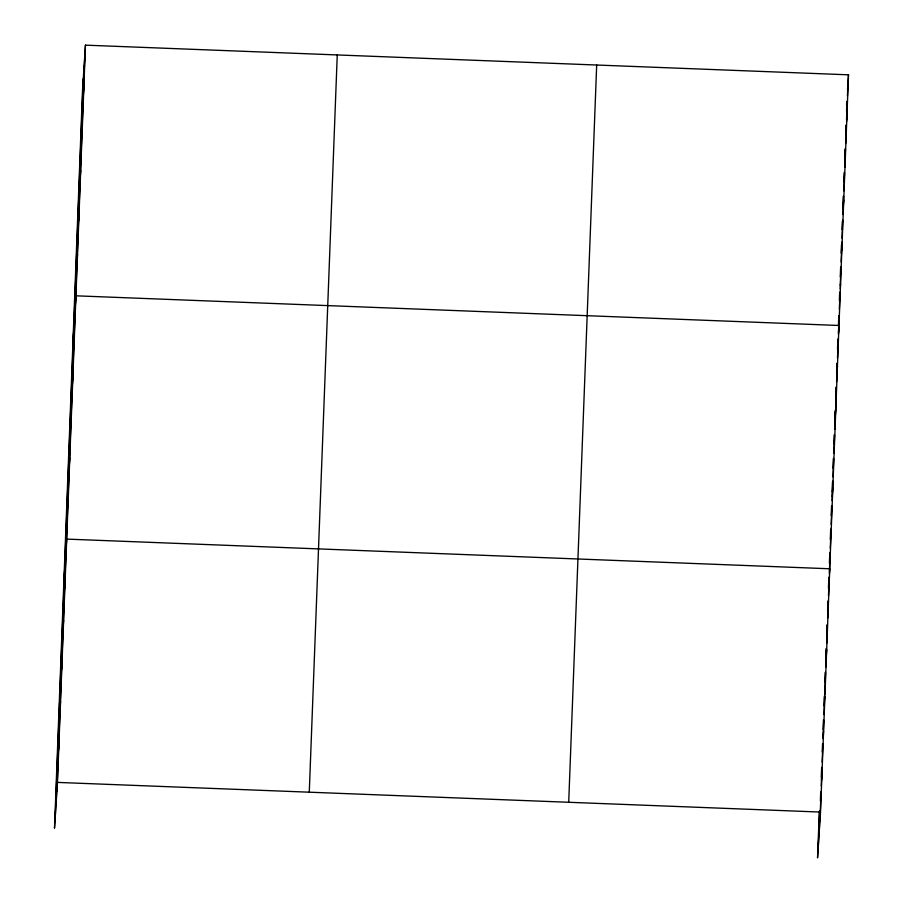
<?xml version="1.0" encoding="UTF-8"?>
<svg xmlns="http://www.w3.org/2000/svg" width="903" height="903" viewBox="0 0 903 903"><rect width="100%" height="100%" fill="white"/><g stroke="black" fill="none" stroke-linecap="round" stroke-linejoin="round"><path stroke-width="1.35" d="M55.297 815.985L83.279 78.73M56.11 803.41L84.092 66.156M56.9 791.209L84.882 53.954M85.446 45.15L82.489 90.932L54.507 828.186L57.476 782.404L85.446 45.15L848.493 74.814L820.511 812.068L817.554 857.85L819.303 811.707M309.277 792.191L337.248 54.936M568.709 802.282L596.68 65.027M818.344 845.648L819.664 810.691M819.156 833.074L820.003 810.702M820.375 800.916L820.692 792.529M821.279 777.144L821.651 767.358M822.238 751.973L822.554 743.587M823.085 729.601L823.457 719.815M823.987 705.83L824.36 696.044M824.89 682.07L825.263 672.272M825.793 658.298L826.155 648.512M826.685 634.527L827.058 624.741M827.588 610.755L827.961 600.969M828.491 586.984L828.864 577.198M829.394 563.212L829.767 553.426M830.297 539.441L830.67 529.655M831.2 515.681L831.573 505.883M832.103 491.909L832.476 482.123M833.006 468.138L833.379 458.352M833.909 444.366L834.282 434.58M834.812 420.595L835.173 410.809M835.704 396.823L836.076 387.037M836.607 373.052L836.979 363.266M837.51 349.292L837.882 339.528M838.413 325.599L838.785 315.858M839.361 300.53L839.677 292.177M840.264 276.86L840.637 267.107M841.156 253.19L841.472 244.826M842.059 229.509L842.375 221.156M842.95 205.839L843.323 196.086M843.853 182.169L844.226 172.417M844.756 158.488L845.118 148.747M845.648 134.818L846.021 125.065M846.551 111.148L846.924 101.396M819.947 820.872L821.064 791.513M821.267 785.915L821.967 767.742M822.17 762.143L822.859 743.97M823.073 738.372L823.762 720.199M823.976 714.6L824.665 696.427M824.879 690.84L825.568 672.656M825.782 667.069L826.471 648.885M826.685 643.297L827.374 625.124M828.277 601.353L827.633 618.126L828.209 609.322M828.491 595.754L829.18 577.581L828.469 588.564M829.394 571.983L830.128 552.41M830.286 548.211L830.986 530.038M831.189 524.451L831.877 506.267M832.092 500.68L832.837 481.096M832.995 476.908L833.683 458.724M833.898 453.137L834.586 434.964M834.801 429.365L835.546 409.793M835.704 405.594L836.392 387.421M836.607 381.822L837.295 363.649M837.51 358.062L838.244 338.478M838.458 332.891L839.09 316.185M839.361 309.221L839.993 292.504M840.253 285.551L840.941 267.446M841.156 261.87L841.844 243.765M842.059 238.2L842.736 220.095M842.95 214.53L843.639 196.425M843.853 190.849L844.542 172.744M845.434 149.074L844.745 167.179L845.321 158.375M845.648 143.498L846.337 125.404M846.54 119.828L847.228 101.723M847.443 96.158L847.917 83.618M83.29 95.729L83.866 86.925M81.71 137.504L82.275 128.7M80.119 179.291L80.694 170.486M78.538 221.066L79.103 212.261M76.947 262.841L77.523 254.036M72.974 341.594L75.931 295.812L838.977 325.486L838.413 334.291M73.832 345.172L74.396 336.367M72.285 385.716L72.861 376.912M70.75 426.261L71.314 417.457M69.215 466.817L69.779 458.013M67.669 507.362L68.244 498.558M63.741 584.896L66.698 539.102L829.744 568.777L829.417 573.8M64.598 588.463L65.163 579.658M63.052 629.007L63.628 620.203M61.517 669.563L62.093 660.748M59.982 710.108L60.546 701.304M58.447 750.653L59.011 741.848M846.562 104.624L846.721 102.107M847.522 89.724L848.493 74.814M846.574 121.623L846.901 116.6M843.165 208.954L843.729 200.15M841.573 250.729L842.149 241.925M840.241 288.734L840.558 283.7M837.623 346.492L838.018 340.386M836.867 374.835L837.442 366.031M835.331 415.38L835.896 406.576M833.954 453.419L834.361 447.132M832.25 496.481L832.826 487.676M830.715 537.025L831.279 528.221M826.098 658.671L826.674 649.867M824.563 699.227L824.721 696.71M824.89 694.193L825.128 690.423M823.107 738.519L823.592 730.967M821.482 780.327L822.057 771.523M57.476 782.404L820.511 812.068"/></g></svg>
